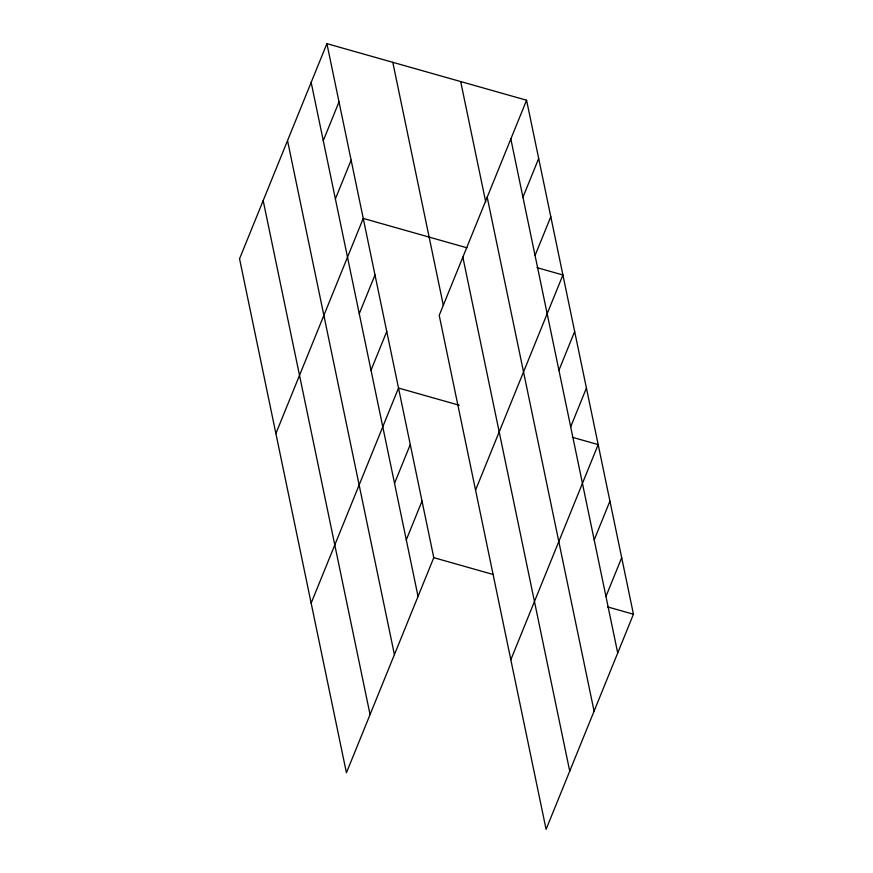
<?xml version="1.0" encoding="UTF-8"?>
<svg xmlns="http://www.w3.org/2000/svg" width="873" height="873" viewBox="0 0 873 873"><rect width="100%" height="100%" fill="white"/><g stroke="black" fill="none" stroke-linecap="round" stroke-linejoin="round"><path stroke-width="1.31" d="M326.906 43.65L239.551 258.768L346.428 772.78L433.783 557.661L326.906 43.65L526.572 100.22L633.449 614.232L546.094 829.35L439.217 315.339L526.572 100.22M323.272 140.662L339.019 101.901M335.385 198.913L351.132 160.163M275.89 433.532L363.244 218.414L466.99 247.812M359.261 313.713L374.997 274.951M371.014 370.25L386.75 331.489M311.159 603.156L398.514 388.038L459.231 405.236M394.531 483.336L410.266 444.575M522.949 197.233L538.685 158.471M406.283 539.874L422.019 501.113M535.062 255.483L550.798 216.733M475.556 490.102L562.91 274.984L537.07 267.662M558.927 370.283L574.663 331.522M570.691 426.821L586.427 388.059M510.825 659.726L598.18 444.608L572.339 437.286M594.197 539.907L609.932 501.146M605.96 596.445L621.696 557.683M433.783 557.661L493.212 574.499M607.608 606.91L633.449 614.232M510.836 138.982L617.713 652.982M487.199 197.178L594.077 711.189M460.682 81.549L485.737 202.034M462.854 257.142L569.731 771.154M392.795 62.321L443.353 305.452M311.159 82.411L418.047 596.412M287.533 140.608L394.41 654.619M263.177 200.572L370.065 714.583"/></g></svg>
